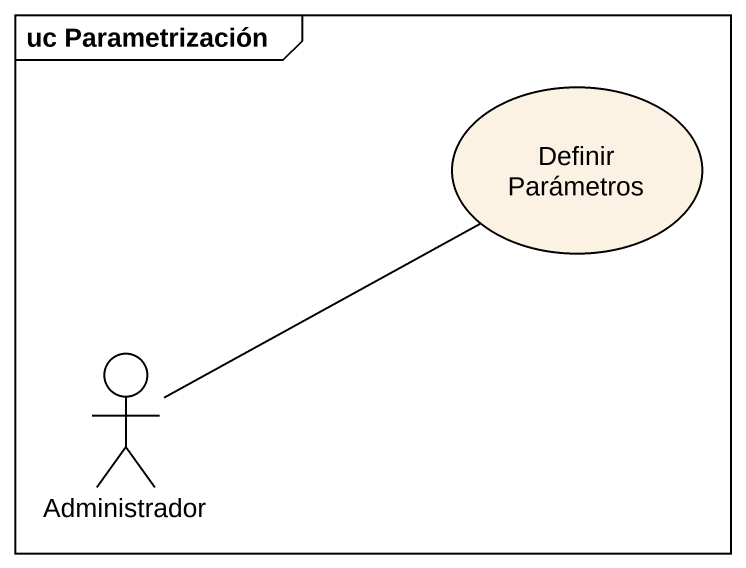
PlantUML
@startuml
mainframe uc Parametrización
usecase "Definir Parámetros" as Definir_Parámetros
actor Administrador
Administrador -up- Definir_Parámetros
@enduml
